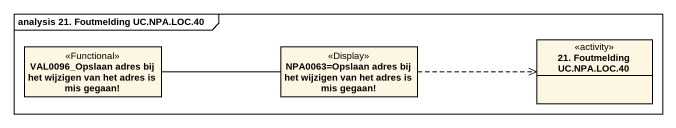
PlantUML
@startuml
mainframe analysis 21. Foutmelding UC.NPA.LOC.40
hide circle
hide empty members
class "VAL0096_Opslaan adres bij het wijzigen van het adres is mis gegaan!" as VAL0096_Opslaan_adres_bij <<Functional>>
class "NPA0063=Opslaan adres bij het wijzigen van het adres is mis gegaan!" as NPA0063_Opslaan_adres_bij <<Display>>
class "21. Foutmelding UC.NPA.LOC.40" as c21_Foutmelding_UC_NPA_LOC_40 <<activity>>
VAL0096_Opslaan_adres_bij -right- NPA0063_Opslaan_adres_bij
NPA0063_Opslaan_adres_bij .right.> c21_Foutmelding_UC_NPA_LOC_40
@enduml
